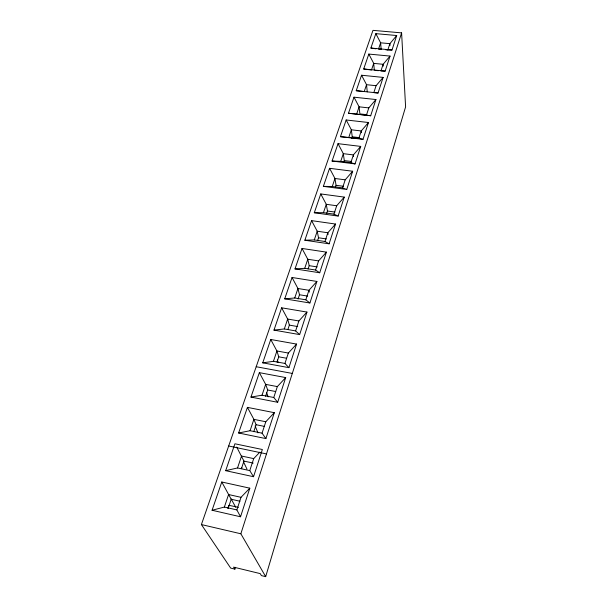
<?xml version="1.0" encoding="UTF-8"?>
<svg xmlns="http://www.w3.org/2000/svg" width="607" height="607" viewBox="0 0 607 607"><rect width="100%" height="100%" fill="white"/><g stroke="black" fill="none" stroke-linecap="round" stroke-linejoin="round"><path stroke-width="0.91" d="M234.886 569.131L233.558 567.12L260.228 573.615L261.405 575.603L265.684 576.65L405.597 106.878L401.606 32.884L372.971 30.35L201.403 524.562L230.683 568.106L234.886 569.131L235.455 567.333M265.684 576.65L240.85 533.781L401.606 32.884M240.531 516.777L249.811 488.18L221.783 482.004L212.071 510.259L240.531 516.777L236.867 509.91L241.002 497.315L249.811 488.18M253.529 476.715L262.361 449.506L234.917 443.785L225.675 470.675L253.529 476.715L249.773 470.6L237.534 467.959L225.675 470.675M265.896 438.595L274.311 412.684L247.428 407.373L238.619 432.996L265.896 438.595L262.057 433.17L250.069 430.72L238.619 432.996M277.68 402.289L285.7 377.584L259.356 372.645L250.957 397.084L277.68 402.289L273.765 397.494L262.019 395.218L250.957 397.084M288.917 367.66L296.573 344.078L270.745 339.495L262.732 362.834L288.917 367.66L284.941 363.441L273.423 361.332L262.732 362.834M299.646 334.601L306.96 312.066L281.633 307.81L273.969 330.117L299.646 334.601L295.617 330.914L284.319 328.948L273.969 330.117M309.904 302.999L316.9 281.443L292.05 277.49L284.713 298.834L309.904 302.999L305.822 299.805L294.744 297.984L284.713 298.834M319.714 272.771L326.414 252.133L302.028 248.46L295.002 268.901L319.714 272.771L315.594 270.032L304.722 268.332L295.002 268.901M329.108 243.824L335.527 224.044L311.588 220.629L304.851 240.228L329.108 243.824L324.965 241.495L314.289 239.924L304.851 240.228M338.114 216.084L344.268 197.108L320.762 193.936L314.297 212.738L338.114 216.084L333.941 214.134L323.463 212.67L314.297 212.738M346.749 189.46L352.659 171.242L329.571 168.306L323.364 186.364L346.749 189.46L342.56 187.874L332.264 186.516L323.364 186.364M355.042 163.905L360.725 146.401L338.031 143.669L332.067 161.03L355.042 163.905L350.838 162.646L340.724 161.379L332.067 161.03M363.016 139.344L368.472 122.515L346.172 119.981L340.436 136.674L363.016 139.344L358.798 138.396L340.436 136.674M370.68 115.732L375.93 99.533L354.002 97.188L348.479 113.251L370.68 115.732L348.479 113.251M383.116 77.408L376.097 85.693L373.829 92.598L378.055 93L383.116 77.408L361.544 75.23L356.233 90.701L364.215 91.581L366.537 84.699L361.544 75.23M390.035 56.079L383.116 64.296L380.938 70.951L385.157 71.11L390.035 56.079L368.821 54.069L363.692 68.986L371.476 70.01L373.715 63.378L368.821 54.069M385.923 49.903L392.001 50.017L396.705 35.525L375.832 33.658L370.885 48.044L375.945 48.826M249.773 470.6L253.703 458.611L259.887 452.109M262.057 433.17L265.805 421.751L274.311 412.684M273.765 397.494L277.338 386.598L285.7 377.584M284.941 363.441L288.355 353.039L296.573 344.078M295.617 330.914L298.879 320.966L306.96 312.066M305.822 299.805L308.948 290.29L316.9 281.443M315.594 270.032L318.592 260.911L326.414 252.133M324.965 241.495L327.833 232.754L335.527 224.044M333.941 214.134L336.695 205.75L344.268 197.108M342.56 187.874L345.201 179.824L352.659 171.242M350.838 162.646L353.38 154.906L360.725 146.401M358.798 138.396L361.241 130.953L368.472 122.515M366.461 115.064L368.813 107.894L375.93 99.533M387.782 50.078L389.891 43.658L396.705 35.525M228.232 508.135L231.199 499.265L221.783 482.004M241.404 468.695L243.946 461.1L236.684 447.048M253.779 431.653L256.093 424.718L253.893 419.361L247.428 407.373M265.593 396.272L267.687 389.998L265.669 384.375L259.356 372.645M277.042 361.977L278.765 356.833L276.906 350.975L270.745 339.495M287.862 329.593L289.357 325.117L287.657 319.047L281.633 307.81M298.06 299.046L299.494 294.759L297.938 288.507L292.05 277.49M308.106 268.962L309.206 265.676L307.779 259.257L302.028 248.46M317.651 240.387L318.516 237.785L317.218 231.214L311.588 220.629M326.627 213.512L327.461 211.016L326.27 204.316L320.762 193.936M335.451 187.077L336.043 185.302L334.965 178.488L329.571 168.306M343.729 162.297L344.298 160.589L343.319 153.67L338.031 143.669M351.696 138.449L352.242 136.803L351.354 129.799L346.172 119.981M212.071 510.259L224.37 507.065L228.581 494.538L241.002 497.315M237.534 467.959L241.548 456.039L253.703 458.611M250.069 430.72L253.893 419.361L265.805 421.751M262.019 395.218L265.669 384.375L277.338 386.598M273.423 361.332L276.906 350.975L288.355 353.039M284.319 328.948L287.657 319.047L298.879 320.966M294.744 297.984L297.938 288.507L308.948 290.29L309.365 292.073M304.722 268.332L307.779 259.257L318.592 260.911M314.289 239.924L317.218 231.214L327.833 232.754L328.129 234.401M323.463 212.67L326.27 204.316L336.695 205.75M332.264 186.516L334.965 178.488L345.201 179.824M340.724 161.379L343.319 153.67L353.38 154.906L353.6 156.636M348.858 137.22L351.354 129.799L361.241 130.953L361.446 132.705M356.681 113.972L359.086 106.824L354.002 97.188M378.48 49.213L380.635 42.816L375.832 33.658M229.067 505.441L228.945 505.548A2.375 0.668 -76.4 0 0 228.513 506.337M229.158 505.35L238.468 507.361M370.885 48.044L392.001 50.017M379.413 49.296L381.272 49.471M363.692 68.986L385.157 71.11M374.921 70.351L378.358 70.693M376.097 85.693L366.537 84.699L367.258 91.854M356.233 90.701L378.055 93M368.813 107.894L359.086 106.824L359.89 113.911L366.894 114.693M352.242 136.803L359.367 137.645M344.298 160.589L351.552 161.492M336.043 185.302L343.425 186.281M327.461 211.016L334.965 212.063M318.516 237.785L326.399 238.946M309.206 265.676L317.233 266.921M299.494 294.759L307.673 296.102M289.357 325.117L297.688 326.558M278.765 356.833L286.603 358.259M256.2 366.727L292.316 373.434M267.687 389.998L275.684 391.53M256.093 424.718L264.25 426.364M228.68 446.001L266.481 453.922M243.946 461.1L253.195 463.065M231.199 499.265L239.97 501.238M224.37 507.065L236.867 509.91M201.403 524.562L240.85 533.781M231.199 499.037L235.774 507.331M243.361 461.525L246.981 469.128M255.107 425.909L257.998 432.897M266.579 392.509L268.173 396.895M277.316 359.943L278.173 362.629M374.276 69.684L373.715 63.378L383.116 64.296L383.26 66.102M381.135 49.159L380.635 42.816L389.891 43.658L390.013 45.479M241.26 468.376A2.291 0.645 -77.1 0 1 241.981 467.982M227.966 508.598A2.375 0.668 -76.4 0 1 228.315 506.868"/></g></svg>
